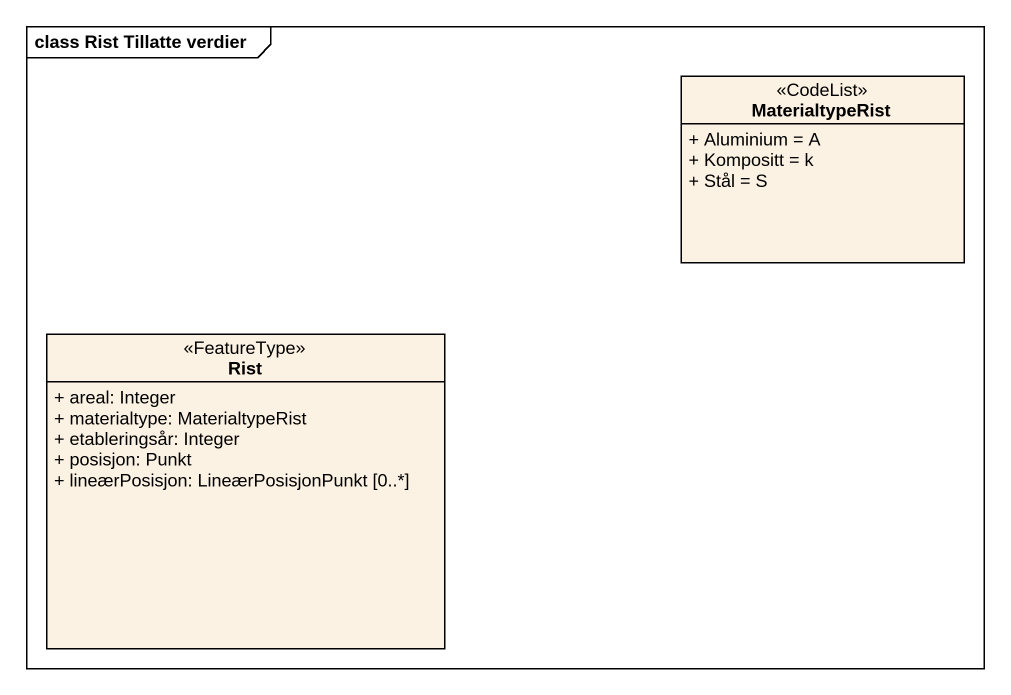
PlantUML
@startuml
mainframe class Rist Tillatte verdier
hide circle
hide empty members
skinparam classAttributeIconSize 0
class MaterialtypeRist <<CodeList>> {
  + Aluminium = A
  + Kompositt = k
  + Stål = S
}
class Rist <<FeatureType>> {
  + areal: Integer
  + materialtype: MaterialtypeRist
  + etableringsår: Integer
  + posisjon: Punkt
  + lineærPosisjon: LineærPosisjonPunkt [0..*]
}
@enduml
